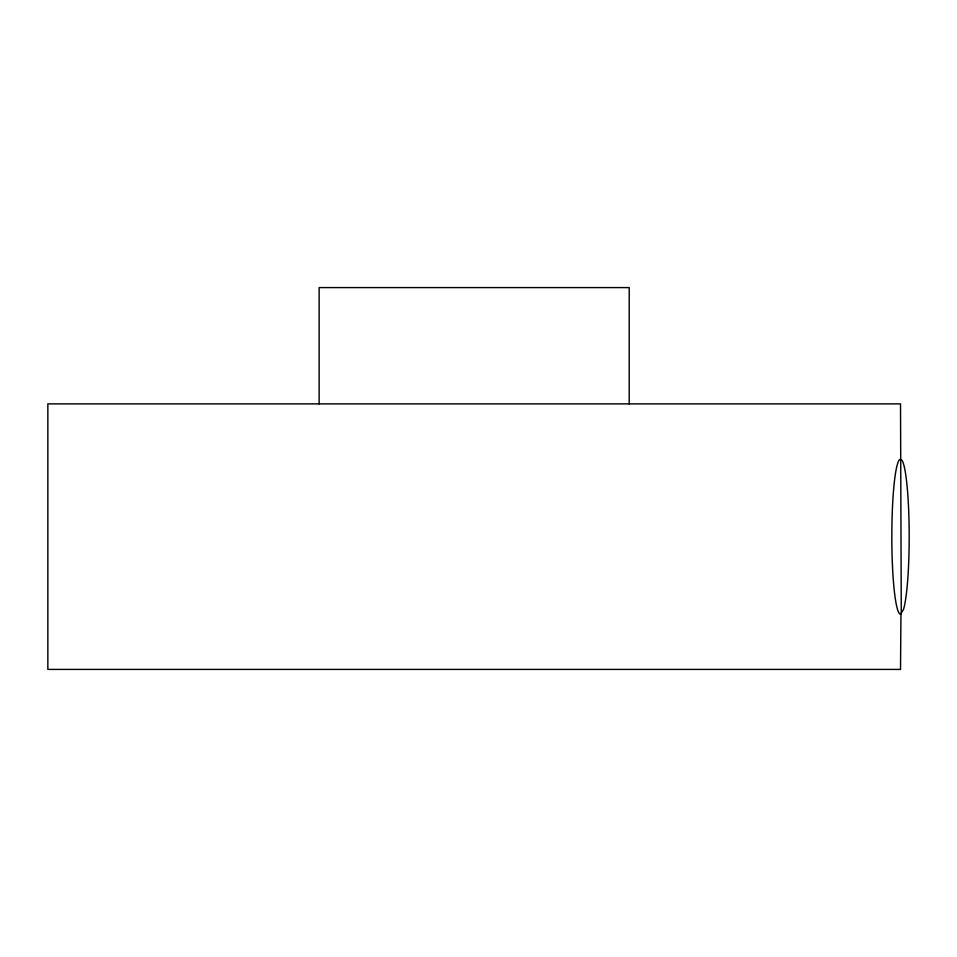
<?xml version="1.0" encoding="UTF-8"?>
<svg xmlns="http://www.w3.org/2000/svg" width="957" height="957" viewBox="0 0 957 957"><rect width="100%" height="100%" fill="white"/><g stroke="black" fill="none" stroke-linecap="round" stroke-linejoin="round"><path stroke-width="1.44" d="M629.216 403.878L629.216 287.59L319.136 287.59L319.136 403.878M900.956 613.616L900.513 669.41L47.85 669.41L47.85 403.878L900.513 403.878L901.279 613.856A77.517 8.673 90 0 1 891.864 543.54A77.517 8.673 90 0 1 899.736 459.444L901.996 460.281A77.517 8.673 -90 0 1 909.15 529.759A77.517 8.673 -90 0 1 903.492 609.442L900.956 613.616"/></g></svg>
